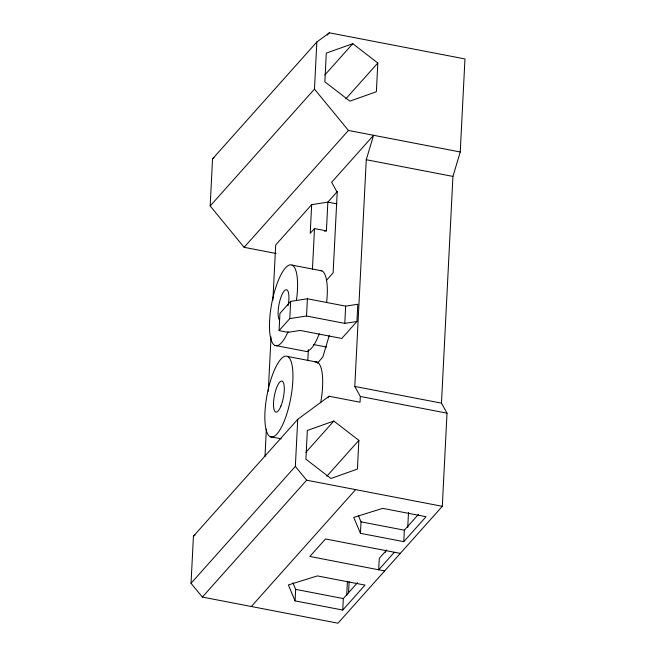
<?xml version="1.0" encoding="UTF-8"?>
<svg xmlns="http://www.w3.org/2000/svg" width="656" height="656" viewBox="0 0 656 656"><rect width="100%" height="100%" fill="white"/><g stroke="black" fill="none" stroke-linecap="round" stroke-linejoin="round"><path stroke-width="0.98" d="M276.119 253.487L244.122 247.32L210.174 205.976L212.544 158.875L316.848 41.992L329.32 32.8L464.965 58.933L460.25 151.987L452.943 176.423L441.463 403.145L447.015 413.165L442.3 506.317L337.988 623.2L202.351 597.067L191.035 583.291L193.438 536.198L297.75 419.315L329.074 396.249L360.054 402.21L360.341 396.47L354.789 386.441L366.269 159.72L373.576 135.284L331.649 182.27L337.209 192.298L333.125 272.863L326.417 280.374M264.975 456.666L266.369 429.049M268.288 391.206L271.035 337.004M272.896 300.186L275.692 244.959L311.674 204.647L327.861 202.138L336.864 203.877M279.071 330.608L279.948 313.379L290.665 301.375L307.402 298.775L345.663 306.147L357.799 304.261L356.93 321.489L341.776 338.471L300.136 330.444L288 332.33L279.071 330.608L289.788 318.603L290.665 301.375M191.035 583.291L295.348 466.408L297.75 419.315M210.174 205.976L314.478 89.101L316.848 41.992M311.674 204.647L310.214 233.364L314.503 228.567L326.401 230.855L327.861 202.138L337.405 191.437M289.788 318.603L306.524 316.003L307.402 298.775M295.077 600.871L288.361 584.947L317.348 575.911L365.023 585.095L342.744 610.055L295.077 600.871L295.659 589.383L292.896 582.831M307.812 360.661L308.369 349.615M312.445 269.198L314.503 228.567M306.524 316.003L344.794 323.375L345.663 306.147M342.744 610.055L343.326 598.567L357.504 582.692M346.696 595.558L347.418 581.265M348.549 592.893L349.115 581.757M358.865 440.356L357.422 469.081L330.936 478.486L305.901 459.175L307.344 430.451L333.822 421.045L358.865 440.356L326.819 476.264M377.815 63.001L376.38 91.725L349.902 101.139L324.859 81.836L326.294 53.111L352.772 43.698L377.815 63.001L345.769 98.908M360.447 533.32L353.74 517.404L382.719 508.359L426.056 516.707L403.776 541.667L360.447 533.32L361.03 521.84L358.422 515.649M385.605 552.352L385.703 550.327M403.776 541.667L404.358 530.187L418.536 514.304M407.737 527.555L408.508 512.426M329.214 335.626L322.785 357.135L317.332 363.244M386.761 549.917L379.283 558.313L378.701 569.802L384.605 570.859M394.338 552.237L378.701 569.802L309.837 556.452L325.507 538.978L400.291 553.385M327.278 35.088L329.32 32.8M324.818 75.022L352.772 43.698M244.122 247.32L348.434 130.446L460.25 151.987M327.713 397.774L329.074 396.249M305.876 452.369L333.822 421.045M202.351 597.067L306.655 480.192L442.3 506.317M251.314 606.505L355.626 489.622M212.544 158.875L214.102 157.727M193.438 536.198L195.086 534.984M324.384 231.166L326.401 230.855M344.794 323.375L356.93 321.489M366.269 159.72L452.943 176.423M292.125 265.131L321.875 270.862M313.658 344.556L326.614 347.049M274.921 345.409L304.663 351.14A41.148 11.923 -79.1 0 0 319.267 333.822M287.5 356.454A41.148 11.923 -79.1 0 1 284.228 421.119A41.148 11.923 -79.1 0 1 264.967 412.206A41.148 11.923 -79.1 0 1 287.5 356.454L317.25 362.186M354.789 386.441L441.463 403.145M360.341 396.47L447.015 413.165M270.297 436.732L281.203 438.831M361.03 521.84L404.358 530.187M295.659 589.383L343.326 598.567M314.478 89.101L348.434 130.446M295.348 466.408L306.655 480.192M320.349 270.534A41.148 11.923 -79.1 0 1 326.622 302.465M288.091 331.616A41.148 11.923 -79.1 0 1 269.518 328.754A41.148 11.923 -79.1 0 1 285.688 267.64A41.148 11.923 -79.1 0 1 296.496 299.858M279.218 319.669A15.826 4.584 -79.1 0 1 279.751 301.161A15.826 4.584 -79.1 0 1 286.91 289.87A15.826 4.584 -79.1 0 1 288.123 305.63M314.913 361.956A41.148 11.923 -79.1 0 1 320.702 402.669M280.948 406.023A15.826 4.584 -79.1 0 0 282.211 381.152A15.826 4.584 -79.1 0 0 273.544 402.595A15.826 4.584 -79.1 0 0 280.948 406.023"/></g></svg>
